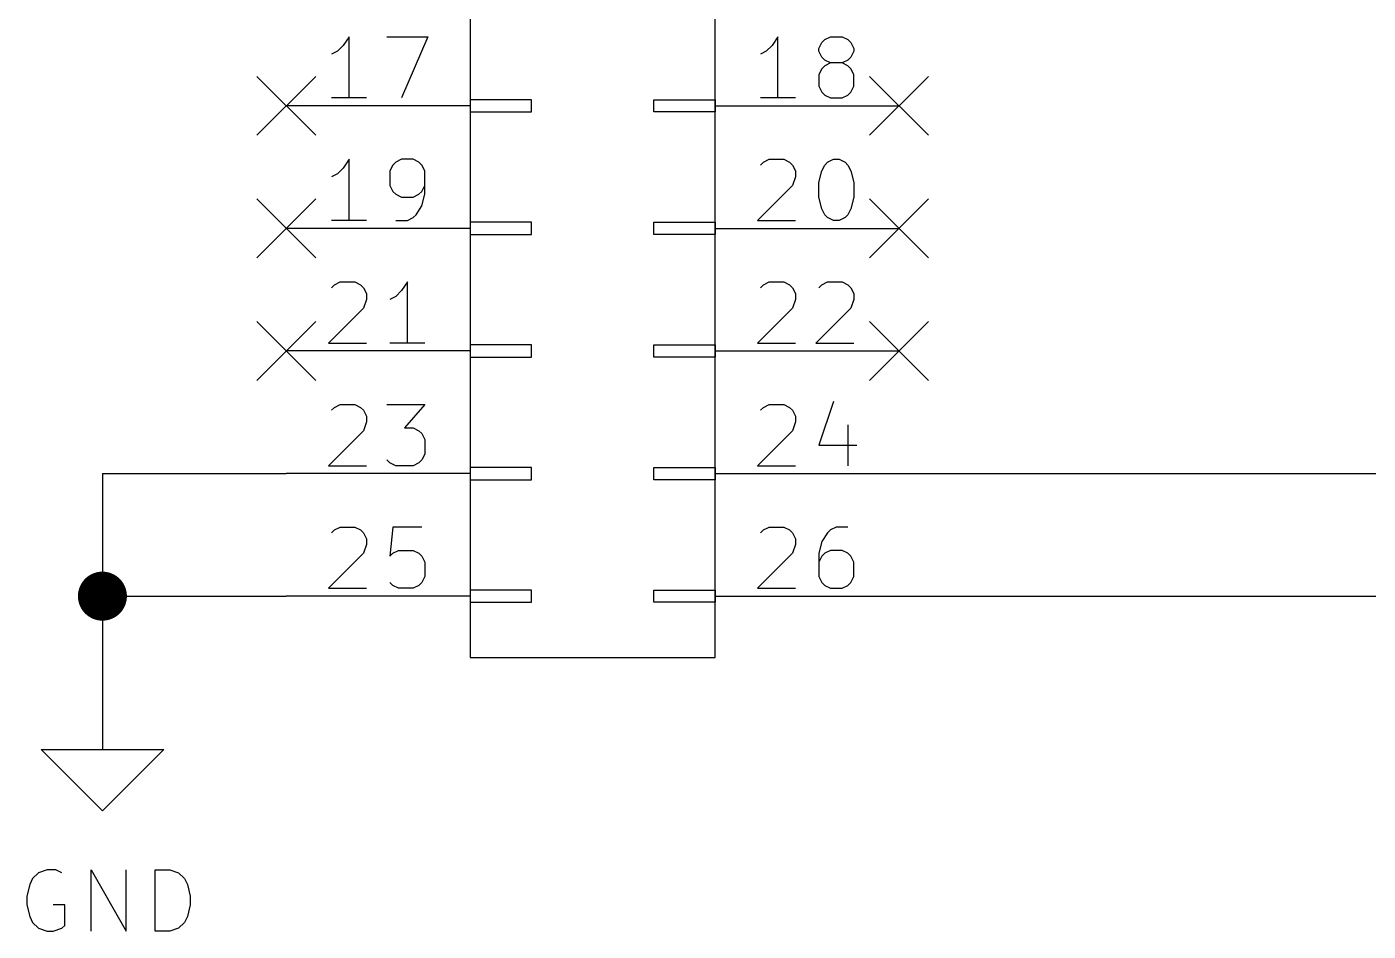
# Model space of a CAD drawing. Extents: x 0.4 to 16.1, y -11.3 to -0.4.
# Drawn here: x 9.988 to 11.083, y -8.323 to -7.586 of the extents above; entities that cross this region are included whole.
import ezdxf

# ---------------------------------------------------------------- set-up
doc = ezdxf.new("R2010")
doc.units = 0
doc.header["$MEASUREMENT"] = 0
for name, color, linetype in [('BLUE2', 5, 'CONTINUOUS'), ('CYAN2', 4, 'CONTINUOUS'), ('GREEN2', 3, 'CONTINUOUS'), ('LYELLOW', 51, 'CONTINUOUS'), ('RED2', 1, 'CONTINUOUS')]:
    doc.layers.add(name, color=color, linetype=linetype)

msp = doc.modelspace()

# ---------------------------------------------------------------- linework, layer by layer
at = {"layer": 'BLUE2', "linetype": 'CONTINUOUS'}
for p, q in [((10.176, -7.626), (10.224, -7.674)), ((10.224, -7.626), (10.176, -7.674)), ((10.676, -7.626), (10.724, -7.674)), ((10.724, -7.626), (10.676, -7.674)), ((10.176, -7.726), (10.224, -7.774)), ((10.224, -7.726), (10.176, -7.774)), ((10.676, -7.726), (10.724, -7.774)), ((10.724, -7.726), (10.676, -7.774)), ((10.176, -7.826), (10.224, -7.874)), ((10.224, -7.826), (10.176, -7.874)), ((10.676, -7.826), (10.724, -7.874)), ((10.724, -7.826), (10.676, -7.874))]:
    msp.add_line(p, q, dxfattribs=at)
at = {"layer": 'CYAN2', "linetype": 'CONTINUOUS'}
for p, q in [((10.005, -8.2733), (9.99785, -8.27569)), ((10.0121, -8.2733), (10.005, -8.2733)), ((10.0169, -8.27569), (10.0121, -8.2733)), ((10.0407, -8.3233), (10.0407, -8.2733)), ((10.0407, -8.2733), (10.0693, -8.3233)), ((10.0693, -8.3233), (10.0693, -8.2733)), ((10.0931, -8.3233), (10.0931, -8.2733)), ((10.0931, -8.2733), (10.105, -8.2733)), ((10.105, -8.2733), (10.1121, -8.27569)), ((9.99309, -8.28044), (9.99071, -8.28521)), ((9.99785, -8.27569), (9.99309, -8.28044)), ((10.1121, -8.27569), (10.1169, -8.28044)), ((10.1169, -8.28044), (10.1193, -8.28521)), ((9.99071, -8.28521), (9.98833, -8.29473)), ((9.98833, -8.29473), (9.98833, -8.30187)), ((10.1193, -8.28521), (10.1217, -8.29473)), ((10.1217, -8.29473), (10.1217, -8.30187)), ((9.98833, -8.30187), (9.99071, -8.3114)), ((10.0193, -8.30187), (10.0098, -8.30187)), ((10.0193, -8.31854), (10.0193, -8.30187)), ((10.1217, -8.30187), (10.1193, -8.3114)), ((9.99071, -8.3114), (9.99309, -8.31616)), ((9.99309, -8.31616), (9.99785, -8.32092)), ((10.1169, -8.31616), (10.1121, -8.32092)), ((10.1193, -8.3114), (10.1169, -8.31616)), ((9.99785, -8.32092), (10.005, -8.3233)), ((10.005, -8.3233), (10.0098, -8.3233)), ((10.0098, -8.3233), (10.0169, -8.32092)), ((10.0169, -8.32092), (10.0193, -8.31854)), ((10.105, -8.3233), (10.0931, -8.3233)), ((10.1121, -8.32092), (10.105, -8.3233))]:
    msp.add_line(p, q, dxfattribs=at)
at = {"layer": 'GREEN2', "linetype": 'CONTINUOUS'}
for p, q in [((10.05, -7.95), (10.2, -7.95)), ((10.05, -7.95), (10.05, -8.05)), ((10.7, -7.95), (11.175, -7.95)), ((10.05, -8.05), (10.2, -8.05)), ((10.05, -8.05), (10.05, -8.125)), ((10.7, -8.05), (11.175, -8.05))]:
    msp.add_line(p, q, dxfattribs=at)
at = {"layer": 'GREEN2', "const_width": 0.02}
msp.add_lwpolyline([(10.04, -8.05, 1), (10.06, -8.05, 1)], format="xyb", close=True, dxfattribs=at)
at = {"layer": 'LYELLOW', "linetype": 'CONTINUOUS'}
for p, q in [((10.35, -6.8), (10.35, -8.1)), ((10.55, -8.1), (10.55, -6.8)), ((10.35, -8.1), (10.55, -8.1))]:
    msp.add_line(p, q, dxfattribs=at)
at = {"layer": 'RED2', "linetype": 'CONTINUOUS'}
for p, q in [((10.35, -6.8), (10.35, -8.1)), ((10.35, -6.8), (10.35, -8.1)), ((10.55, -8.1), (10.55, -6.8)), ((10.55, -8.1), (10.55, -6.8)), ((10.2512, -7.59361), (10.2464, -7.60076)), ((10.2512, -7.64361), (10.2512, -7.59361)), ((10.2821, -7.59361), (10.3155, -7.59361)), ((10.3155, -7.59361), (10.294, -7.64361)), ((10.6012, -7.59361), (10.5964, -7.60076)), ((10.6012, -7.64361), (10.6012, -7.59361)), ((10.6393, -7.596), (10.644, -7.59361)), ((10.644, -7.59361), (10.6536, -7.59361)), ((10.6536, -7.59361), (10.6583, -7.596)), ((10.2417, -7.60552), (10.2369, -7.6079)), ((10.2464, -7.60076), (10.2417, -7.60552)), ((10.5917, -7.60552), (10.5869, -7.6079)), ((10.5964, -7.60076), (10.5917, -7.60552)), ((10.6345, -7.60314), (10.6369, -7.59837)), ((10.6345, -7.60552), (10.6345, -7.60314)), ((10.6369, -7.61028), (10.6345, -7.60552)), ((10.6369, -7.59837), (10.6393, -7.596)), ((10.6583, -7.596), (10.6607, -7.59837)), ((10.6607, -7.59837), (10.6631, -7.60314)), ((10.6631, -7.60552), (10.6607, -7.61028)), ((10.6631, -7.60314), (10.6631, -7.60552)), ((10.6393, -7.61266), (10.6369, -7.61028)), ((10.644, -7.61504), (10.6393, -7.61266)), ((10.644, -7.61504), (10.6393, -7.61742)), ((10.6536, -7.61504), (10.644, -7.61504)), ((10.6583, -7.61266), (10.6536, -7.61504)), ((10.6583, -7.61742), (10.6536, -7.61504)), ((10.6607, -7.61028), (10.6583, -7.61266)), ((10.6369, -7.6198), (10.6345, -7.62457)), ((10.6345, -7.62457), (10.6345, -7.63409)), ((10.6393, -7.61742), (10.6369, -7.6198)), ((10.6607, -7.6198), (10.6583, -7.61742)), ((10.6631, -7.62457), (10.6607, -7.6198)), ((10.6631, -7.63409), (10.6631, -7.62457)), ((10.6345, -7.63409), (10.6369, -7.63885)), ((10.6369, -7.63885), (10.6393, -7.64123)), ((10.6583, -7.64123), (10.6607, -7.63885)), ((10.6607, -7.63885), (10.6631, -7.63409)), ((10.2655, -7.64361), (10.2369, -7.64361)), ((10.35, -7.645), (10.35, -7.655)), ((10.4, -7.645), (10.35, -7.645)), ((10.4, -7.655), (10.4, -7.645)), ((10.5, -7.655), (10.5, -7.645)), ((10.5, -7.645), (10.55, -7.645)), ((10.55, -7.645), (10.55, -7.655)), ((10.6155, -7.64361), (10.5869, -7.64361)), ((10.6393, -7.64123), (10.644, -7.64361)), ((10.644, -7.64361), (10.6536, -7.64361)), ((10.6536, -7.64361), (10.6583, -7.64123)), ((10.35, -7.65), (10.2, -7.65)), ((10.35, -7.655), (10.4, -7.655)), ((10.55, -7.655), (10.5, -7.655)), ((10.55, -7.65), (10.7, -7.65)), ((10.2512, -7.69361), (10.2464, -7.70076)), ((10.2512, -7.74361), (10.2512, -7.69361)), ((10.294, -7.69361), (10.2893, -7.696)), ((10.3036, -7.69361), (10.294, -7.69361)), ((10.3083, -7.696), (10.3036, -7.69361)), ((10.5893, -7.696), (10.594, -7.69361)), ((10.594, -7.69361), (10.6059, -7.69361)), ((10.6059, -7.69361), (10.6107, -7.696)), ((10.6417, -7.696), (10.6464, -7.69361)), ((10.6464, -7.69361), (10.6512, -7.69361)), ((10.6512, -7.69361), (10.6559, -7.696)), ((10.2464, -7.70076), (10.2417, -7.70552)), ((10.2869, -7.69837), (10.2845, -7.70314)), ((10.2845, -7.70314), (10.2845, -7.71504)), ((10.2893, -7.696), (10.2869, -7.69837)), ((10.3107, -7.69837), (10.3083, -7.696)), ((10.3131, -7.70314), (10.3107, -7.69837)), ((10.3131, -7.72219), (10.3131, -7.70314)), ((10.5869, -7.69837), (10.5893, -7.696)), ((10.6107, -7.696), (10.6131, -7.69837)), ((10.6131, -7.69837), (10.6155, -7.70314)), ((10.6155, -7.70314), (10.6155, -7.7079)), ((10.6345, -7.71266), (10.6369, -7.70314)), ((10.6369, -7.70314), (10.6393, -7.69837)), ((10.6393, -7.69837), (10.6417, -7.696)), ((10.6559, -7.696), (10.6583, -7.69837)), ((10.6583, -7.69837), (10.6607, -7.70314)), ((10.6607, -7.70314), (10.6631, -7.71266)), ((10.2417, -7.70552), (10.2369, -7.7079)), ((10.2845, -7.71504), (10.2869, -7.7198)), ((10.3107, -7.7198), (10.3131, -7.71504)), ((10.6131, -7.71504), (10.5845, -7.74361)), ((10.6155, -7.7079), (10.6131, -7.71504)), ((10.6345, -7.72457), (10.6345, -7.71266)), ((10.6631, -7.71266), (10.6631, -7.72457)), ((10.2869, -7.7198), (10.2893, -7.72219)), ((10.2893, -7.72219), (10.294, -7.72457)), ((10.294, -7.72457), (10.3036, -7.72457)), ((10.3036, -7.72457), (10.3083, -7.72219)), ((10.3083, -7.72219), (10.3107, -7.7198)), ((10.3107, -7.73171), (10.3131, -7.72219)), ((10.6369, -7.73409), (10.6345, -7.72457)), ((10.6631, -7.72457), (10.6607, -7.73409)), ((10.3059, -7.73885), (10.3107, -7.73171)), ((10.6393, -7.73885), (10.6369, -7.73409)), ((10.6607, -7.73409), (10.6583, -7.73885)), ((10.2655, -7.74361), (10.2369, -7.74361)), ((10.2893, -7.74361), (10.2988, -7.74361)), ((10.2988, -7.74361), (10.3036, -7.74123)), ((10.3036, -7.74123), (10.3059, -7.73885)), ((10.35, -7.745), (10.35, -7.755)), ((10.4, -7.745), (10.35, -7.745)), ((10.4, -7.755), (10.4, -7.745)), ((10.5, -7.755), (10.5, -7.745)), ((10.5, -7.745), (10.55, -7.745)), ((10.55, -7.745), (10.55, -7.755)), ((10.5845, -7.74361), (10.6155, -7.74361)), ((10.6417, -7.74123), (10.6393, -7.73885)), ((10.6464, -7.74361), (10.6417, -7.74123)), ((10.6512, -7.74361), (10.6464, -7.74361)), ((10.6559, -7.74123), (10.6512, -7.74361)), ((10.6583, -7.73885), (10.6559, -7.74123)), ((10.35, -7.75), (10.2, -7.75)), ((10.35, -7.755), (10.4, -7.755)), ((10.55, -7.755), (10.5, -7.755)), ((10.55, -7.75), (10.7, -7.75)), ((10.2369, -7.79837), (10.2393, -7.796)), ((10.2393, -7.796), (10.244, -7.79361)), ((10.244, -7.79361), (10.2559, -7.79361)), ((10.2559, -7.79361), (10.2607, -7.796)), ((10.2607, -7.796), (10.2631, -7.79837)), ((10.2631, -7.79837), (10.2655, -7.80314)), ((10.2655, -7.80314), (10.2655, -7.8079)), ((10.294, -7.80076), (10.2893, -7.80552)), ((10.2988, -7.79361), (10.294, -7.80076)), ((10.2988, -7.84361), (10.2988, -7.79361)), ((10.5869, -7.79837), (10.5893, -7.796)), ((10.5893, -7.796), (10.594, -7.79361)), ((10.594, -7.79361), (10.6059, -7.79361)), ((10.6059, -7.79361), (10.6107, -7.796)), ((10.6107, -7.796), (10.6131, -7.79837)), ((10.6131, -7.79837), (10.6155, -7.80314)), ((10.6155, -7.80314), (10.6155, -7.8079)), ((10.6345, -7.79837), (10.6369, -7.796)), ((10.6369, -7.796), (10.6417, -7.79361)), ((10.6417, -7.79361), (10.6536, -7.79361)), ((10.6536, -7.79361), (10.6583, -7.796)), ((10.6583, -7.796), (10.6607, -7.79837)), ((10.6607, -7.79837), (10.6631, -7.80314)), ((10.6631, -7.80314), (10.6631, -7.8079)), ((10.2655, -7.8079), (10.2631, -7.81504)), ((10.2893, -7.80552), (10.2845, -7.8079)), ((10.6155, -7.8079), (10.6131, -7.81504)), ((10.6631, -7.8079), (10.6607, -7.81504)), ((10.2631, -7.81504), (10.2345, -7.84361)), ((10.6131, -7.81504), (10.5845, -7.84361)), ((10.6607, -7.81504), (10.6321, -7.84361)), ((10.2345, -7.84361), (10.2655, -7.84361)), ((10.3131, -7.84361), (10.2845, -7.84361)), ((10.35, -7.845), (10.35, -7.855)), ((10.4, -7.845), (10.35, -7.845)), ((10.4, -7.855), (10.4, -7.845)), ((10.5, -7.855), (10.5, -7.845)), ((10.5, -7.845), (10.55, -7.845)), ((10.55, -7.845), (10.55, -7.855)), ((10.5845, -7.84361), (10.6155, -7.84361)), ((10.6321, -7.84361), (10.6631, -7.84361)), ((10.35, -7.85), (10.2, -7.85)), ((10.35, -7.855), (10.4, -7.855)), ((10.55, -7.855), (10.5, -7.855)), ((10.55, -7.85), (10.7, -7.85)), ((10.2369, -7.89837), (10.2393, -7.896)), ((10.2393, -7.896), (10.244, -7.89361)), ((10.244, -7.89361), (10.2559, -7.89361)), ((10.2559, -7.89361), (10.2607, -7.896)), ((10.2607, -7.896), (10.2631, -7.89837)), ((10.2631, -7.89837), (10.2655, -7.90314)), ((10.2821, -7.89361), (10.3131, -7.89361)), ((10.3131, -7.89361), (10.2964, -7.91266)), ((10.5869, -7.89837), (10.5893, -7.896)), ((10.5893, -7.896), (10.594, -7.89361)), ((10.594, -7.89361), (10.6059, -7.89361)), ((10.6059, -7.89361), (10.6107, -7.896)), ((10.6107, -7.896), (10.6131, -7.89837)), ((10.6131, -7.89837), (10.6155, -7.90314)), ((10.6464, -7.89123), (10.6345, -7.92694)), ((10.2655, -7.9079), (10.2631, -7.91504)), ((10.2655, -7.90314), (10.2655, -7.9079)), ((10.6155, -7.9079), (10.6131, -7.91504)), ((10.6155, -7.90314), (10.6155, -7.9079)), ((10.6583, -7.91028), (10.6583, -7.94361)), ((10.2631, -7.91504), (10.2345, -7.94361)), ((10.2964, -7.91266), (10.3036, -7.91266)), ((10.3036, -7.91266), (10.3083, -7.91504)), ((10.3083, -7.91504), (10.3107, -7.91742)), ((10.3107, -7.91742), (10.3131, -7.92219)), ((10.3131, -7.92219), (10.3131, -7.93409)), ((10.6131, -7.91504), (10.5845, -7.94361)), ((10.3131, -7.93409), (10.3107, -7.93885)), ((10.6345, -7.92694), (10.6655, -7.92694)), ((10.2345, -7.94361), (10.2655, -7.94361)), ((10.2845, -7.94123), (10.2821, -7.93885)), ((10.2893, -7.94361), (10.2845, -7.94123)), ((10.3036, -7.94361), (10.2893, -7.94361)), ((10.3083, -7.94123), (10.3036, -7.94361)), ((10.3107, -7.93885), (10.3083, -7.94123)), ((10.35, -7.945), (10.35, -7.955)), ((10.4, -7.945), (10.35, -7.945)), ((10.4, -7.955), (10.4, -7.945)), ((10.5, -7.955), (10.5, -7.945)), ((10.5, -7.945), (10.55, -7.945)), ((10.55, -7.945), (10.55, -7.955)), ((10.5845, -7.94361), (10.6155, -7.94361)), ((10.35, -7.95), (10.2, -7.95)), ((10.35, -7.955), (10.4, -7.955)), ((10.55, -7.955), (10.5, -7.955)), ((10.55, -7.95), (10.7, -7.95)), ((10.2369, -7.99837), (10.2393, -7.996)), ((10.2393, -7.996), (10.244, -7.99361)), ((10.244, -7.99361), (10.2559, -7.99361)), ((10.2559, -7.99361), (10.2607, -7.996)), ((10.2607, -7.996), (10.2631, -7.99837)), ((10.2631, -7.99837), (10.2655, -8.00314)), ((10.2869, -7.99361), (10.2845, -8.01742)), ((10.3107, -7.99361), (10.2869, -7.99361)), ((10.5869, -7.99837), (10.5893, -7.996)), ((10.5893, -7.996), (10.594, -7.99361)), ((10.594, -7.99361), (10.6059, -7.99361)), ((10.6059, -7.99361), (10.6107, -7.996)), ((10.6107, -7.996), (10.6131, -7.99837)), ((10.6131, -7.99837), (10.6155, -8.00314)), ((10.6417, -7.99837), (10.6369, -8.00552)), ((10.644, -7.996), (10.6417, -7.99837)), ((10.6488, -7.99361), (10.644, -7.996)), ((10.6583, -7.99361), (10.6488, -7.99361)), ((10.2655, -8.0079), (10.2631, -8.01504)), ((10.2655, -8.00314), (10.2655, -8.0079)), ((10.6155, -8.0079), (10.6131, -8.01504)), ((10.6155, -8.00314), (10.6155, -8.0079)), ((10.6369, -8.00552), (10.6345, -8.01504)), ((10.2631, -8.01504), (10.2345, -8.04361)), ((10.2845, -8.01742), (10.2869, -8.01504)), ((10.2869, -8.01504), (10.2917, -8.01266)), ((10.2917, -8.01266), (10.3036, -8.01266)), ((10.3036, -8.01266), (10.3083, -8.01504)), ((10.3083, -8.01504), (10.3107, -8.01742)), ((10.3107, -8.01742), (10.3131, -8.02219)), ((10.6131, -8.01504), (10.5845, -8.04361)), ((10.6345, -8.01504), (10.6345, -8.03409)), ((10.6369, -8.01742), (10.6345, -8.02219)), ((10.6393, -8.01504), (10.6369, -8.01742)), ((10.644, -8.01266), (10.6393, -8.01504)), ((10.6536, -8.01266), (10.644, -8.01266)), ((10.6583, -8.01504), (10.6536, -8.01266)), ((10.6607, -8.01742), (10.6583, -8.01504)), ((10.6631, -8.02219), (10.6607, -8.01742)), ((10.3131, -8.02219), (10.3131, -8.03409)), ((10.6631, -8.03409), (10.6631, -8.02219)), ((10.2345, -8.04361), (10.2655, -8.04361)), ((10.2869, -8.04123), (10.2845, -8.03885)), ((10.2917, -8.04361), (10.2869, -8.04123)), ((10.3036, -8.04361), (10.2917, -8.04361)), ((10.3083, -8.04123), (10.3036, -8.04361)), ((10.3107, -8.03885), (10.3083, -8.04123)), ((10.3131, -8.03409), (10.3107, -8.03885)), ((10.5845, -8.04361), (10.6155, -8.04361)), ((10.6345, -8.03409), (10.6369, -8.03885)), ((10.6369, -8.03885), (10.6393, -8.04123)), ((10.6393, -8.04123), (10.644, -8.04361)), ((10.644, -8.04361), (10.6536, -8.04361)), ((10.6536, -8.04361), (10.6583, -8.04123)), ((10.6583, -8.04123), (10.6607, -8.03885)), ((10.6607, -8.03885), (10.6631, -8.03409)), ((10.35, -8.05), (10.2, -8.05)), ((10.35, -8.045), (10.35, -8.055)), ((10.4, -8.045), (10.35, -8.045)), ((10.4, -8.055), (10.4, -8.045)), ((10.5, -8.055), (10.5, -8.045)), ((10.5, -8.045), (10.55, -8.045)), ((10.55, -8.045), (10.55, -8.055)), ((10.55, -8.05), (10.7, -8.05)), ((10.35, -8.055), (10.4, -8.055)), ((10.55, -8.055), (10.5, -8.055)), ((10.35, -8.1), (10.55, -8.1)), ((10.35, -8.1), (10.55, -8.1)), ((10.05, -8.125), (10.05, -8.175)), ((10.05, -8.225), (10, -8.175)), ((10, -8.175), (10.05, -8.175)), ((10.05, -8.175), (10.1, -8.175)), ((10.1, -8.175), (10.05, -8.225))]:
    msp.add_line(p, q, dxfattribs=at)

doc.saveas('drawing.dxf')
